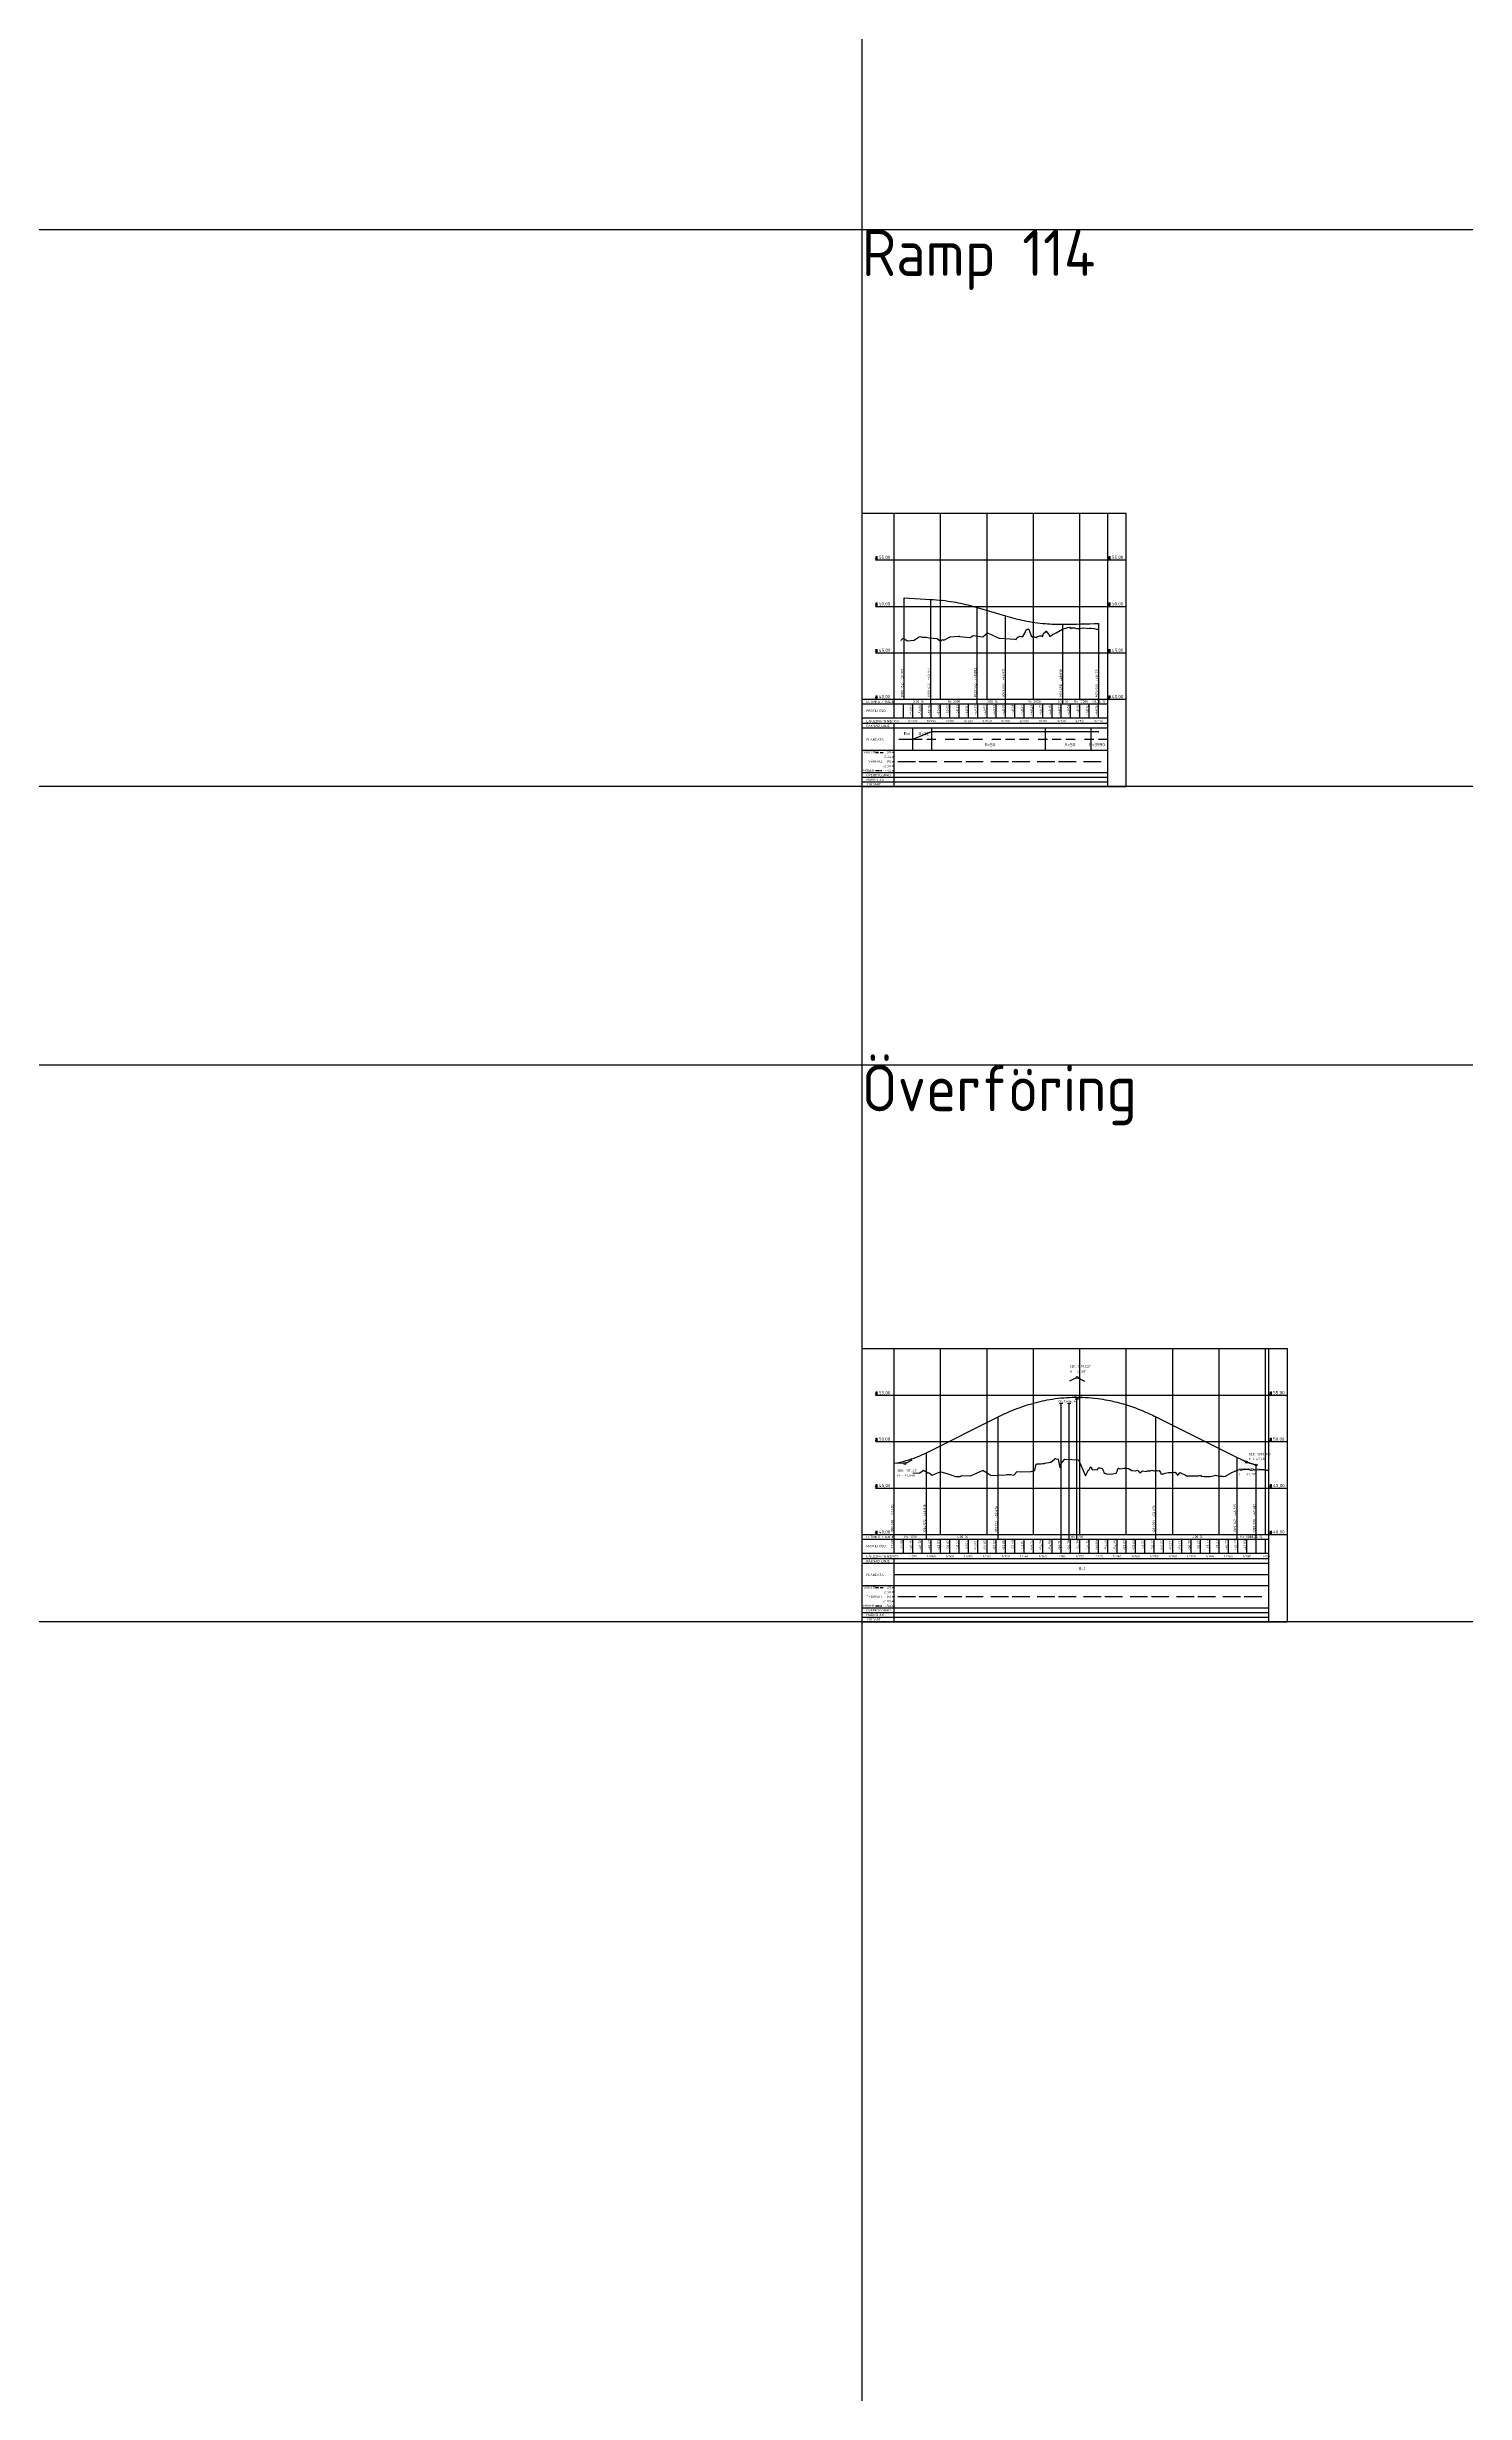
# Model space of a CAD drawing. Header units: metres. Extents: x 166122 to 177816, y 6220705 to 6231023.
# Drawn here: x 172419 to 173947, y 6223233 to 6225761 of the extents above; entities that cross this region are included whole.
import ezdxf
from ezdxf.enums import TextEntityAlignment as Align

# ---------------------------------------------------------------- set-up
doc = ezdxf.new("R2010")
doc.units = ezdxf.units.M
for name, pattern in [('CENTRUMLINJE', [27, 20, -3, 1, -3]), ('DIVIDE', [10, 4, -2, 0, -2, 0, -2]), ('STRECKAD_3', [5, 3, -2])]:
    doc.linetypes.add(name, pattern=pattern)
doc.layers.get('Defpoints').update_dxf_attribs({"color": 5})
for name, color, linetype in [('M-362B', 4, 'Continuous'), ('M-364', 6, 'Continuous'), ('M-368-T', 1, 'Continuous'), ('M-368A', 7, 'Continuous'), ('M-368B', 251, 'Continuous'), ('M-368C', 7, 'CENTRUMLINJE')]:
    doc.layers.add(name, color=color, linetype=linetype)
doc.styles.add('ISO-Anno-50', font='iso.shx', dxfattribs={"height": 5})
doc.styles.add('ISO35', font='ISO3098', dxfattribs={"height": 3.5})
doc.styles.add('P_ISO_25', font='iso.shx', dxfattribs={"height": 4})
doc.styles.add('P_ISO_35', font='ISO', dxfattribs={"height": 3.5})

msp = doc.modelspace()

# ---------------------------------------------------------------- linework, layer by layer
at = {"flags": 128}
for points in [[(173510.2, 6224299.8), (173513.9, 6224299.8)], [(173512.1, 6224153.2), (173512.1, 6224299.8)], [(173518.7, 6224299.6), (173522.4, 6224299.6)], [(173520.6, 6224153.2), (173520.6, 6224299.6)], [(173526.9, 6224304.2), (173530.6, 6224304.2)], [(173528.8, 6224153.2), (173528.8, 6224304.2)]]:
    msp.add_lwpolyline(points, dxfattribs=at)
at = {"layer": 'Defpoints'}
msp.add_line((173297.1, 6230512.9), (173297.1, 6220705.1), dxfattribs=at)
for points in [[(170892, 6225564.2), (177002, 6225564.2), (177002, 6224964.2), (170892, 6224964.2)], [(170892, 6224664.2), (177002, 6224664.2), (177002, 6224064.2), (170892, 6224064.2)]]:
    msp.add_lwpolyline(points, close=True, dxfattribs=at)
at = {"layer": 'M-362B', "flags": 128}
for points in [[(173339.1, 6225121.4), (173341.9, 6225123.8), (173342.1, 6225123.7), (173342.8, 6225123.3), (173342.8, 6225123.3), (173346.6, 6225121.2), (173353.7, 6225121.6), (173358.4, 6225124.9), (173359.9, 6225125.7), (173361.1, 6225125.2), (173362.1, 6225125.1), (173366.5, 6225125), (173369.8, 6225124.3), (173378.4, 6225123.6), (173382.1, 6225120.7), (173382.2, 6225120.6), (173384.2, 6225122.4), (173385.7, 6225121.6), (173392.5, 6225125.3), (173401.4, 6225126), (173402.1, 6225125.9), (173402.5, 6225125.8), (173413.9, 6225124.7), (173417, 6225126.8), (173422.1, 6225126.1), (173427.4, 6225125.5), (173432.5, 6225129.7), (173442.1, 6225125.2), (173442.3, 6225125.1), (173445, 6225124), (173451.8, 6225123.6), (173462.1, 6225122.8), (173463.5, 6225122.6), (173464.1, 6225124.3), (173466, 6225125.3), (173467.6, 6225126), (173468.9, 6225125.7), (173470.5, 6225125.7), (173472.9, 6225129.2), (173474.1, 6225132.9), (173475.8, 6225133.6), (173477.2, 6225133.5), (173477.9, 6225131.3), (173479.5, 6225126.3), (173481.2, 6225125.5), (173482.1, 6225125.4), (173483.1, 6225125.4), (173485.2, 6225124.6), (173486.5, 6225125.6), (173488.8, 6225126.6), (173490.5, 6225126.6), (173492, 6225125.6), (173492.8, 6225128.9), (173495.5, 6225131.2), (173495.6, 6225131.5), (173495.7, 6225131.5), (173498.5, 6225127.9), (173499.1, 6225127.1), (173499.8, 6225125.7), (173502.1, 6225127.5), (173502.5, 6225127.7), (173506.5, 6225129.7), (173513.3, 6225133.6), (173519, 6225135.3), (173521.1, 6225135.7), (173522.1, 6225134.4), (173523.1, 6225135), (173526.2, 6225135), (173526.7, 6225135), (173528.3, 6225134.3), (173531.9, 6225134.4), (173535.6, 6225135.2), (173536.1, 6225135.1), (173542.1, 6225134.2), (173542.7, 6225134.6), (173544.2, 6225134.7), (173547.4, 6225134.3), (173550.1, 6225133.7), (173550.5, 6225133.7), (173552.6, 6225133.6)], [(173352.1, 6224224.2), (173359.6, 6224224.5), (173363.7, 6224227.5), (173368.2, 6224224.5), (173369.6, 6224224.7), (173372.1, 6224222.8), (173373, 6224222.2), (173381.7, 6224225.6), (173382, 6224225.6), (173382.4, 6224225.5), (173388.7, 6224223.8), (173392.1, 6224222.7), (173396.4, 6224221.3), (173398.2, 6224220.5), (173401.5, 6224220.5), (173403, 6224220.7), (173405, 6224221.6), (173414.1, 6224221.3), (173414.2, 6224221.2), (173414.4, 6224221.2), (173427.1, 6224227.2), (173427.4, 6224227.3), (173427.8, 6224227.2), (173432.1, 6224224.5), (173436.6, 6224221.6), (173452.1, 6224222.5), (173453.9, 6224222.7), (173457.9, 6224222.9), (173461.1, 6224222.1), (173464.4, 6224226), (173469.5, 6224225.8), (173479.5, 6224226.1), (173480.6, 6224226.4), (173482.1, 6224226.6), (173483.7, 6224227), (173484.1, 6224229.4), (173485.1, 6224233.9), (173486.1, 6224234.3), (173487.2, 6224234.3), (173488.4, 6224234.2), (173489.6, 6224234.4), (173490.2, 6224234.3), (173492.1, 6224234.6), (173493.9, 6224234.8), (173494.1, 6224234.9), (173494.3, 6224234.9), (173496.5, 6224235.4), (173500.7, 6224236.2), (173500.8, 6224236.2), (173500.9, 6224236.2), (173504.6, 6224239.4), (173505.3, 6224239.6), (173505.5, 6224240), (173505.8, 6224240), (173506.2, 6224239.5), (173508.8, 6224239.4), (173510.6, 6224230.3), (173512.1, 6224234.6), (173515.5, 6224238.9), (173515.8, 6224239.4), (173530.6, 6224238.7), (173538.1, 6224221.3), (173541, 6224227.1), (173541.6, 6224227.3), (173543.6, 6224231), (173544, 6224231.1), (173545.8, 6224227.8), (173551.2, 6224228.1), (173552.1, 6224229.5), (173552.5, 6224230.1), (173553.7, 6224229.9), (173556, 6224229.2), (173557.6, 6224226.2), (173558, 6224224.8), (173558.2, 6224224.3), (173558.7, 6224224.2), (173561.8, 6224223.1), (173564.1, 6224223.5), (173566.2, 6224223), (173570.8, 6224224.1), (173571.2, 6224224.1), (173571.9, 6224225.7), (173572.1, 6224226.3), (173572.9, 6224228.9), (173573.8, 6224229.7), (173574.6, 6224228.9), (173577.7, 6224229.1), (173579.5, 6224229.7), (173581.7, 6224229.7), (173584.4, 6224229.1), (173588.2, 6224227.1), (173592.1, 6224226.6), (173592.3, 6224226.6), (173593.8, 6224227.4), (173594.6, 6224227.1), (173596.1, 6224225.7), (173597.2, 6224224.3), (173599.5, 6224226.9), (173603.5, 6224226.1), (173604.2, 6224226.4), (173604.5, 6224226.6), (173608.3, 6224226.8), (173609.6, 6224227.3), (173611.6, 6224226.7), (173611.9, 6224226.6), (173612.1, 6224226.6), (173614.5, 6224227.2), (173615.8, 6224226.9), (173617.5, 6224227), (173619, 6224225.1), (173619.6, 6224223.2), (173620.3, 6224223.6), (173621.2, 6224223.1), (173624, 6224224.2), (173627.1, 6224225), (173628.8, 6224225.1), (173629.7, 6224224.9), (173632.1, 6224225.1), (173634.4, 6224225.4), (173634.5, 6224225.4), (173634.6, 6224225.4), (173637.5, 6224221.8), (173638, 6224222.5), (173639.6, 6224224.5), (173640.2, 6224224.9), (173642.8, 6224223.6), (173645.4, 6224222.6), (173645.9, 6224222), (173647.1, 6224221.4), (173650.6, 6224221.4), (173652.1, 6224221.3), (173652.9, 6224221.3), (173653.8, 6224221.3), (173656.7, 6224221.3), (173660, 6224221.2), (173660.1, 6224221.2), (173660.2, 6224221.2), (173660.2, 6224221.3), (173662.1, 6224222.2), (173662.8, 6224221.1), (173666.1, 6224220.8), (173668.9, 6224220.6), (173670.3, 6224220.6), (173672.1, 6224220.7), (173672.4, 6224220.8), (173677.3, 6224221.8), (173678.3, 6224222), (173680.9, 6224221.3), (173681.8, 6224221.1), (173682.6, 6224221), (173684.8, 6224221), (173685.6, 6224221.1), (173686.4, 6224220.8), (173688.9, 6224221), (173692.1, 6224222.8), (173692.5, 6224223), (173694, 6224223.9), (173694.4, 6224224.1), (173699.1, 6224226.3), (173699.5, 6224226.5), (173703.3, 6224228.1), (173705.9, 6224227.5), (173707.5, 6224228.3), (173709.1, 6224228.7), (173712.1, 6224228.4), (173712.9, 6224228.4), (173714.6, 6224228), (173716.2, 6224227.6), (173716.8, 6224227.6), (173718.5, 6224227.8), (173725.8, 6224228), (173727.1, 6224228.1), (173729.8, 6224228), (173732.1, 6224227.6), (173732.9, 6224227.4), (173734, 6224227.7), (173735, 6224227.1), (173735.8, 6224226.8)]]:
    msp.add_lwpolyline(points, dxfattribs=at)
at = {"layer": 'M-364', "flags": 128}
for points in [[(173342.8, 6225167.2), (173371.5, 6225165.7, -0.030228), (173396, 6225163, -0.024303), (173416.4, 6225158.4, -0.005896), (173421.5, 6225157), (173451.9, 6225147.9, 0.02385), (173472.2, 6225142.8, 0.027921), (173495, 6225139.6, 0.023694), (173513.9, 6225138.9), (173513.9, 6225138.9, 0.00568), (173552.6, 6225139.7), (173552.6, 6225139.7)], [(173332.1, 6224235, 0.030734), (173344.9, 6224237.7, 0.025707), (173356.3, 6224241.6, 0.022388), (173367, 6224246.3), (173444.2, 6224284.9, -0.021272), (173461.5, 6224292.7, -0.022787), (173478.9, 6224298.7, -0.029006), (173499.6, 6224303.6, -0.035309), (173523.9, 6224306, -0.040662), (173551.6, 6224304.6, -0.029486), (173572.4, 6224300.6, -0.023332), (173589.7, 6224295.3, -0.021899), (173607.1, 6224288.2, -0.008315), (173614, 6224284.9), (173701.4, 6224241.2, 0.022926), (173712.4, 6224236.3, 0.021732), (173722.1, 6224233), (173722.1, 6224233)]]:
    msp.add_lwpolyline(points, format="xyb", dxfattribs=at)
at = {"layer": 'M-368-T'}
for p, q in [((173314.1, 6225211.2), (173312.1, 6225211.2)), ((173313.1, 6225208.2), (173312.1, 6225210.2)), ((173314.1, 6225210.2), (173312.1, 6225210.2)), ((173313.1, 6225212.2), (173313.1, 6225210.2)), ((173313.1, 6225208.2), (173314.1, 6225210.2)), ((173565.1, 6225211.2), (173563.1, 6225211.2)), ((173564.1, 6225208.2), (173563.1, 6225210.2)), ((173565.1, 6225210.2), (173563.1, 6225210.2)), ((173564.1, 6225212.2), (173564.1, 6225210.2)), ((173564.1, 6225208.2), (173565.1, 6225210.2)), ((173314.1, 6225161.2), (173312.1, 6225161.2)), ((173313.1, 6225158.2), (173312.1, 6225160.2)), ((173314.1, 6225160.2), (173312.1, 6225160.2)), ((173313.1, 6225162.2), (173313.1, 6225160.2)), ((173313.1, 6225158.2), (173314.1, 6225160.2)), ((173565.1, 6225161.2), (173563.1, 6225161.2)), ((173564.1, 6225158.2), (173563.1, 6225160.2)), ((173565.1, 6225160.2), (173563.1, 6225160.2)), ((173564.1, 6225162.2), (173564.1, 6225160.2)), ((173564.1, 6225158.2), (173565.1, 6225160.2)), ((173314.1, 6225111.2), (173312.1, 6225111.2)), ((173313.1, 6225108.2), (173312.1, 6225110.2)), ((173314.1, 6225110.2), (173312.1, 6225110.2)), ((173313.1, 6225112.2), (173313.1, 6225110.2)), ((173313.1, 6225108.2), (173314.1, 6225110.2)), ((173565.1, 6225111.2), (173563.1, 6225111.2)), ((173564.1, 6225108.2), (173563.1, 6225110.2)), ((173565.1, 6225110.2), (173563.1, 6225110.2)), ((173564.1, 6225112.2), (173564.1, 6225110.2)), ((173564.1, 6225108.2), (173565.1, 6225110.2)), ((173314.1, 6225061.2), (173312.1, 6225061.2)), ((173313.1, 6225058.2), (173312.1, 6225060.2)), ((173314.1, 6225060.2), (173312.1, 6225060.2)), ((173313.1, 6225062.2), (173313.1, 6225060.2)), ((173313.1, 6225058.2), (173314.1, 6225060.2)), ((173565.1, 6225061.2), (173563.1, 6225061.2)), ((173564.1, 6225058.2), (173563.1, 6225060.2)), ((173565.1, 6225060.2), (173563.1, 6225060.2)), ((173564.1, 6225062.2), (173564.1, 6225060.2)), ((173564.1, 6225058.2), (173565.1, 6225060.2)), ((173314.1, 6224311.2), (173312.1, 6224311.2)), ((173313.1, 6224308.2), (173312.1, 6224310.2)), ((173314.1, 6224310.2), (173312.1, 6224310.2)), ((173313.1, 6224312.2), (173313.1, 6224310.2)), ((173313.1, 6224308.2), (173314.1, 6224310.2)), ((173738.8, 6224311.2), (173736.8, 6224311.2)), ((173737.8, 6224308.2), (173736.8, 6224310.2)), ((173738.8, 6224310.2), (173736.8, 6224310.2)), ((173737.8, 6224312.2), (173737.8, 6224310.2)), ((173737.8, 6224308.2), (173738.8, 6224310.2)), ((173314.1, 6224261.2), (173312.1, 6224261.2)), ((173313.1, 6224258.2), (173312.1, 6224260.2)), ((173314.1, 6224260.2), (173312.1, 6224260.2)), ((173313.1, 6224262.2), (173313.1, 6224260.2)), ((173313.1, 6224258.2), (173314.1, 6224260.2)), ((173738.8, 6224261.2), (173736.8, 6224261.2)), ((173737.8, 6224258.2), (173736.8, 6224260.2)), ((173738.8, 6224260.2), (173736.8, 6224260.2)), ((173737.8, 6224262.2), (173737.8, 6224260.2)), ((173737.8, 6224258.2), (173738.8, 6224260.2)), ((173313.1, 6224212.2), (173313.1, 6224210.2)), ((173737.8, 6224212.2), (173737.8, 6224210.2)), ((173314.1, 6224211.2), (173312.1, 6224211.2)), ((173313.1, 6224208.2), (173312.1, 6224210.2)), ((173314.1, 6224210.2), (173312.1, 6224210.2)), ((173313.1, 6224208.2), (173314.1, 6224210.2)), ((173738.8, 6224211.2), (173736.8, 6224211.2)), ((173737.8, 6224208.2), (173736.8, 6224210.2)), ((173738.8, 6224210.2), (173736.8, 6224210.2)), ((173737.8, 6224208.2), (173738.8, 6224210.2)), ((173313.1, 6224162.2), (173313.1, 6224160.2)), ((173737.8, 6224162.2), (173737.8, 6224160.2)), ((173314.1, 6224161.2), (173312.1, 6224161.2)), ((173313.1, 6224158.2), (173312.1, 6224160.2)), ((173314.1, 6224160.2), (173312.1, 6224160.2)), ((173313.1, 6224158.2), (173314.1, 6224160.2)), ((173738.8, 6224161.2), (173736.8, 6224161.2)), ((173737.8, 6224158.2), (173736.8, 6224160.2)), ((173738.8, 6224160.2), (173736.8, 6224160.2)), ((173737.8, 6224158.2), (173738.8, 6224160.2))]:
    msp.add_line(p, q, dxfattribs=at)
at = {"layer": 'M-368-T', "linetype": 'Continuous'}
for p, q in [((173371.5, 6225053.2), (173371.5, 6225058.2)), ((173421.5, 6225053.2), (173421.5, 6225058.2)), ((173451.9, 6225053.2), (173451.9, 6225058.2)), ((173513.9, 6225053.2), (173513.9, 6225058.2)), ((173513.9, 6225053.2), (173513.9, 6225058.2)), ((173552.6, 6225053.2), (173552.6, 6225058.2)), ((173552.6, 6225053.2), (173552.6, 6225058.2)), ((173367, 6224153.2), (173367, 6224158.2)), ((173444.2, 6224153.2), (173444.2, 6224158.2)), ((173614, 6224153.2), (173614, 6224158.2)), ((173701.4, 6224153.2), (173701.4, 6224158.2)), ((173722.1, 6224153.2), (173722.1, 6224158.2)), ((173722.1, 6224153.2), (173722.1, 6224158.2))]:
    msp.add_line(p, q, dxfattribs=at)
at = {"layer": 'M-368A'}
for points in [[(173297.1, 6224964.2), (173582.1, 6224964.2), (173582.1, 6225258.2), (173297.1, 6225258.2), (173297.1, 6224964.2)], [(173297.1, 6224064.2), (173755.8, 6224064.2), (173755.8, 6224358.2), (173297.1, 6224358.2), (173297.1, 6224064.2)]]:
    msp.add_lwpolyline(points, dxfattribs=at)
at = {"layer": 'M-368B'}
for p, q in [((173332.1, 6225058.2), (173332.1, 6225258.2)), ((173382.1, 6225058.2), (173382.1, 6225258.2)), ((173432.1, 6225058.2), (173432.1, 6225258.2)), ((173482.1, 6225058.2), (173482.1, 6225258.2)), ((173532.1, 6225058.2), (173532.1, 6225258.2)), ((173562.1, 6224964.2), (173562.1, 6225258.2)), ((173312.1, 6225208.2), (173582.1, 6225208.2)), ((173312.1, 6225158.2), (173582.1, 6225158.2)), ((173342.8, 6225058.2), (173342.8, 6225167.2)), ((173371.5, 6225058.2), (173371.5, 6225165.7)), ((173421.5, 6225058.2), (173421.5, 6225157)), ((173451.9, 6225058.2), (173451.9, 6225147.9)), ((173513.9, 6225058.2), (173513.9, 6225138.9)), ((173513.9, 6225058.2), (173513.9, 6225138.9)), ((173552.6, 6225058.2), (173552.6, 6225139.7)), ((173552.6, 6225058.2), (173552.6, 6225139.7)), ((173312.1, 6225108.2), (173582.1, 6225108.2)), ((173297.1, 6225058.2), (173582.1, 6225058.2)), ((173297.1, 6225053.2), (173562.1, 6225053.2)), ((173332.1, 6225038.2), (173332.1, 6225058.2)), ((173342.1, 6225038.2), (173342.1, 6225053.2)), ((173352.1, 6225038.2), (173352.1, 6225053.2)), ((173362.1, 6225038.2), (173362.1, 6225053.2)), ((173372.1, 6225038.2), (173372.1, 6225053.2)), ((173382.1, 6225038.2), (173382.1, 6225053.2)), ((173392.1, 6225038.2), (173392.1, 6225053.2)), ((173402.1, 6225038.2), (173402.1, 6225053.2)), ((173412.1, 6225038.2), (173412.1, 6225053.2)), ((173422.1, 6225038.2), (173422.1, 6225053.2)), ((173432.1, 6225038.2), (173432.1, 6225053.2)), ((173442.1, 6225038.2), (173442.1, 6225053.2)), ((173452.1, 6225038.2), (173452.1, 6225053.2)), ((173462.1, 6225038.2), (173462.1, 6225053.2)), ((173472.1, 6225038.2), (173472.1, 6225053.2)), ((173482.1, 6225038.2), (173482.1, 6225053.2)), ((173492.1, 6225038.2), (173492.1, 6225053.2)), ((173502.1, 6225038.2), (173502.1, 6225053.2)), ((173512.1, 6225038.2), (173512.1, 6225053.2)), ((173522.1, 6225038.2), (173522.1, 6225053.2)), ((173532.1, 6225038.2), (173532.1, 6225053.2)), ((173542.1, 6225038.2), (173542.1, 6225053.2)), ((173552.1, 6225038.2), (173552.1, 6225053.2)), ((173562.1, 6225038.2), (173562.1, 6225053.2)), ((173297.1, 6225038.2), (173562.1, 6225038.2)), ((173297.1, 6225032.2), (173562.1, 6225032.2)), ((173297.1, 6225027.2), (173562.1, 6225027.2)), ((173332.1, 6224964.2), (173332.1, 6225032.2)), ((173352.2, 6225003.2), (173352.2, 6225027.2)), ((173372.7, 6225003.2), (173372.7, 6225027.2)), ((173495, 6225003.2), (173495, 6225027.2)), ((173544.4, 6225003.2), (173544.4, 6225027.2)), ((173297.1, 6225003.2), (173562.1, 6225003.2)), ((173330.1, 6225001.2), (173332.1, 6225001.2)), ((173330.1, 6224996.2), (173332.1, 6224996.2)), ((173297.1, 6224979.2), (173562.1, 6224979.2)), ((173297.1, 6224974.2), (173562.1, 6224974.2)), ((173330.1, 6224991.2), (173332.1, 6224991.2)), ((173330.1, 6224986.2), (173332.1, 6224986.2)), ((173330.1, 6224981.2), (173332.1, 6224981.2)), ((173297.1, 6224969.2), (173562.1, 6224969.2)), ((173332.1, 6224158.2), (173332.1, 6224358.2)), ((173382.1, 6224158.2), (173382.1, 6224358.2)), ((173432.1, 6224158.2), (173432.1, 6224358.2)), ((173482.1, 6224158.2), (173482.1, 6224358.2)), ((173532.1, 6224158.2), (173532.1, 6224358.2)), ((173582.1, 6224158.2), (173582.1, 6224358.2)), ((173632.1, 6224158.2), (173632.1, 6224358.2)), ((173682.1, 6224158.2), (173682.1, 6224358.2)), ((173732.1, 6224158.2), (173732.1, 6224358.2)), ((173735.8, 6224064.2), (173735.8, 6224358.2)), ((173528.2, 6224326.9), (173521.1, 6224323.3)), ((173530, 6224326.9), (173537.2, 6224323.3)), ((173312.1, 6224308.2), (173755.8, 6224308.2)), ((173444.2, 6224158.2), (173444.2, 6224284.9)), ((173614, 6224158.2), (173614, 6224284.9)), ((173312.1, 6224258.2), (173755.8, 6224258.2)), ((173344.5, 6224235), (173351.6, 6224238.6)), ((173367, 6224158.2), (173367, 6224246.3)), ((173701.4, 6224158.2), (173701.4, 6224241.2)), ((173710.8, 6224236.5), (173703.7, 6224240.1)), ((173332.1, 6224158.2), (173332.1, 6224235)), ((173342.6, 6224234.6), (173334.6, 6224234.9)), ((173712.7, 6224235.8), (173720.4, 6224233.5)), ((173722.1, 6224158.2), (173722.1, 6224233)), ((173722.1, 6224158.2), (173722.1, 6224233)), ((173312.1, 6224208.2), (173755.8, 6224208.2)), ((173297.1, 6224158.2), (173755.8, 6224158.2)), ((173297.1, 6224153.2), (173735.8, 6224153.2)), ((173297.1, 6224138.2), (173735.8, 6224138.2)), ((173332.1, 6224138.2), (173332.1, 6224158.2)), ((173342.1, 6224138.2), (173342.1, 6224153.2)), ((173352.1, 6224138.2), (173352.1, 6224153.2)), ((173362.1, 6224138.2), (173362.1, 6224153.2)), ((173372.1, 6224138.2), (173372.1, 6224153.2)), ((173382.1, 6224138.2), (173382.1, 6224153.2)), ((173392.1, 6224138.2), (173392.1, 6224153.2)), ((173402.1, 6224138.2), (173402.1, 6224153.2)), ((173412.1, 6224138.2), (173412.1, 6224153.2)), ((173422.1, 6224138.2), (173422.1, 6224153.2)), ((173432.1, 6224138.2), (173432.1, 6224153.2)), ((173442.1, 6224138.2), (173442.1, 6224153.2)), ((173452.1, 6224138.2), (173452.1, 6224153.2)), ((173462.1, 6224138.2), (173462.1, 6224153.2)), ((173472.1, 6224138.2), (173472.1, 6224153.2)), ((173482.1, 6224138.2), (173482.1, 6224153.2)), ((173492.1, 6224138.2), (173492.1, 6224153.2)), ((173502.1, 6224138.2), (173502.1, 6224153.2)), ((173512.1, 6224138.2), (173512.1, 6224153.2)), ((173522.1, 6224138.2), (173522.1, 6224153.2)), ((173532.1, 6224138.2), (173532.1, 6224153.2)), ((173542.1, 6224138.2), (173542.1, 6224153.2)), ((173552.1, 6224138.2), (173552.1, 6224153.2)), ((173562.1, 6224138.2), (173562.1, 6224153.2)), ((173572.1, 6224138.2), (173572.1, 6224153.2)), ((173582.1, 6224138.2), (173582.1, 6224153.2)), ((173592.1, 6224138.2), (173592.1, 6224153.2)), ((173602.1, 6224138.2), (173602.1, 6224153.2)), ((173612.1, 6224138.2), (173612.1, 6224153.2)), ((173622.1, 6224138.2), (173622.1, 6224153.2)), ((173632.1, 6224138.2), (173632.1, 6224153.2)), ((173642.1, 6224138.2), (173642.1, 6224153.2)), ((173652.1, 6224138.2), (173652.1, 6224153.2)), ((173662.1, 6224138.2), (173662.1, 6224153.2)), ((173672.1, 6224138.2), (173672.1, 6224153.2)), ((173682.1, 6224138.2), (173682.1, 6224153.2)), ((173692.1, 6224138.2), (173692.1, 6224153.2)), ((173702.1, 6224138.2), (173702.1, 6224153.2)), ((173712.1, 6224138.2), (173712.1, 6224153.2)), ((173722.1, 6224138.2), (173722.1, 6224153.2)), ((173732.1, 6224138.2), (173732.1, 6224153.2)), ((173297.1, 6224132.2), (173735.8, 6224132.2)), ((173297.1, 6224127.2), (173735.8, 6224127.2)), ((173332.1, 6224064.2), (173332.1, 6224132.2)), ((173297.1, 6224103.2), (173735.8, 6224103.2)), ((173330.1, 6224101.2), (173332.1, 6224101.2)), ((173330.1, 6224096.2), (173332.1, 6224096.2)), ((173330.1, 6224091.2), (173332.1, 6224091.2)), ((173330.1, 6224086.2), (173332.1, 6224086.2)), ((173297.1, 6224079.2), (173735.8, 6224079.2)), ((173297.1, 6224074.2), (173735.8, 6224074.2)), ((173297.1, 6224069.2), (173735.8, 6224069.2)), ((173330.1, 6224081.2), (173332.1, 6224081.2))]:
    msp.add_line(p, q, dxfattribs=at)
at = {"layer": 'M-368B', "linetype": 'STRECKAD_3'}
for p, q in [((173312.1, 6225000.9), (173322.1, 6225000.9)), ((173312.1, 6224100.9), (173322.1, 6224100.9))]:
    msp.add_line(p, q, dxfattribs=at)
at = {"layer": 'M-368B', "linetype": 'DIVIDE'}
for p, q in [((173312.1, 6224981.3), (173322.1, 6224981.3)), ((173312.1, 6224081.3), (173322.1, 6224081.3))]:
    msp.add_line(p, q, dxfattribs=at)
at = {"layer": 'M-368B'}
for points in [[(173339.1, 6225015.2), (173352.2, 6225015.2), (173372.7, 6225023.2), (173372.7, 6225023.2), (173495, 6225023.2), (173544.4, 6225023.2), (173552.6, 6225023.2)], [(173332.1, 6224115.2), (173735.8, 6224115.2)]]:
    msp.add_lwpolyline(points, dxfattribs=at)
for centre in [(173529.1, 6224327.4), (173343.6, 6224234.6), (173711.7, 6224236), (173722.1, 6224233)]:
    msp.add_circle(centre, 1, dxfattribs=at)
at = {"layer": 'M-368C'}
for p, q in [((173337.1, 6225015.2), (173347.1, 6225015.2)), ((173352.1, 6225015.2), (173362.1, 6225015.2)), ((173367.1, 6225015.2), (173377.1, 6225015.2)), ((173387.1, 6225015.2), (173397.1, 6225015.2)), ((173402.1, 6225015.2), (173412.1, 6225015.2)), ((173417.1, 6225015.2), (173427.1, 6225015.2)), ((173437.1, 6225015.2), (173447.1, 6225015.2)), ((173452.1, 6225015.2), (173462.1, 6225015.2)), ((173467.1, 6225015.2), (173477.1, 6225015.2)), ((173487.1, 6225015.2), (173497.1, 6225015.2)), ((173502.1, 6225015.2), (173512.1, 6225015.2)), ((173517.1, 6225015.2), (173527.1, 6225015.2)), ((173537.1, 6225015.2), (173547.1, 6225015.2)), ((173552.1, 6225015.2), (173562.1, 6225015.2)), ((173336.1, 6224991.2), (173355.1, 6224991.2)), ((173359.1, 6224991.2), (173378.1, 6224991.2)), ((173386.1, 6224991.2), (173405.1, 6224991.2)), ((173409.1, 6224991.2), (173428.1, 6224991.2)), ((173436.1, 6224991.2), (173455.1, 6224991.2)), ((173459.1, 6224991.2), (173478.1, 6224991.2)), ((173486.1, 6224991.2), (173505.1, 6224991.2)), ((173509.1, 6224991.2), (173528.1, 6224991.2)), ((173536.1, 6224991.2), (173555.1, 6224991.2)), ((173337.1, 6224115.2), (173347.1, 6224115.2)), ((173352.1, 6224115.2), (173362.1, 6224115.2)), ((173367.1, 6224115.2), (173377.1, 6224115.2)), ((173387.1, 6224115.2), (173397.1, 6224115.2)), ((173402.1, 6224115.2), (173412.1, 6224115.2)), ((173417.1, 6224115.2), (173427.1, 6224115.2)), ((173437.1, 6224115.2), (173447.1, 6224115.2)), ((173452.1, 6224115.2), (173462.1, 6224115.2)), ((173467.1, 6224115.2), (173477.1, 6224115.2)), ((173487.1, 6224115.2), (173497.1, 6224115.2)), ((173502.1, 6224115.2), (173512.1, 6224115.2)), ((173517.1, 6224115.2), (173527.1, 6224115.2)), ((173537.1, 6224115.2), (173547.1, 6224115.2)), ((173552.1, 6224115.2), (173562.1, 6224115.2)), ((173567.1, 6224115.2), (173577.1, 6224115.2)), ((173587.1, 6224115.2), (173597.1, 6224115.2)), ((173602.1, 6224115.2), (173612.1, 6224115.2)), ((173617.1, 6224115.2), (173627.1, 6224115.2)), ((173637.1, 6224115.2), (173647.1, 6224115.2)), ((173652.1, 6224115.2), (173662.1, 6224115.2)), ((173667.1, 6224115.2), (173677.1, 6224115.2)), ((173687.1, 6224115.2), (173697.1, 6224115.2)), ((173702.1, 6224115.2), (173712.1, 6224115.2)), ((173717.1, 6224115.2), (173727.1, 6224115.2)), ((173336.1, 6224091.2), (173355.1, 6224091.2)), ((173359.1, 6224091.2), (173378.1, 6224091.2)), ((173386.1, 6224091.2), (173405.1, 6224091.2)), ((173409.1, 6224091.2), (173428.1, 6224091.2)), ((173436.1, 6224091.2), (173455.1, 6224091.2)), ((173459.1, 6224091.2), (173478.1, 6224091.2)), ((173486.1, 6224091.2), (173505.1, 6224091.2)), ((173509.1, 6224091.2), (173528.1, 6224091.2)), ((173536.1, 6224091.2), (173555.1, 6224091.2)), ((173559.1, 6224091.2), (173578.1, 6224091.2)), ((173586.1, 6224091.2), (173605.1, 6224091.2)), ((173609.1, 6224091.2), (173628.1, 6224091.2)), ((173636.1, 6224091.2), (173655.1, 6224091.2)), ((173659.1, 6224091.2), (173678.1, 6224091.2)), ((173686.1, 6224091.2), (173705.1, 6224091.2)), ((173709.1, 6224091.2), (173728.1, 6224091.2))]:
    msp.add_line(p, q, dxfattribs=at)

# ---------------------------------------------------------------- texts
at = {"layer": 'Defpoints', "color": 7, "style": 'ISO-Anno-50'}
for s, p in [('Ramp 114', (173297.1, 6225564.2)), ('Överföring', (173297.1, 6224664.2))]:
    msp.add_text(s, height=50, dxfattribs=at).set_placement(p, align=Align.TOP_LEFT)
at = {"layer": 'M-368-T'}
for s, height, style, p in [('55,00', 3.5, 'P_ISO_35', (173315.6, 6225209.2)), ('55,00', 3.5, 'P_ISO_35', (173566.6, 6225209.2)), ('50,00', 3.5, 'P_ISO_35', (173315.6, 6225159.2)), ('50,00', 3.5, 'P_ISO_35', (173566.6, 6225159.2)), ('45,00', 3.5, 'P_ISO_35', (173315.6, 6225109.2)), ('45,00', 3.5, 'P_ISO_35', (173566.6, 6225109.2)), ('40,00', 3.5, 'P_ISO_35', (173315.6, 6225059.2)), ('40,00', 3.5, 'P_ISO_35', (173566.6, 6225059.2)), ('R=ì', 3.5, 'ISO35', (173342.4, 6225019.4)), ('A=32', 3.5, 'ISO35', (173358.1, 6225019.4)), ('R=50', 3.5, 'ISO35', (173429.5, 6225007.4)), ('A=50', 3.5, 'ISO35', (173515.4, 6225007.4)), ('R=3990', 3.5, 'ISO35', (173542, 6225007.4)), ('SEK. 1197,027', 2.5, 'P_ISO_25', (173521.1, 6224337.9)), ('H = 56,921', 2.5, 'P_ISO_25', (173521.1, 6224332.6)), ('55,00', 3.5, 'P_ISO_35', (173315.6, 6224309.2)), ('+54.16', 2.5, 'P_ISO_25', (173507.8, 6224300.6)), ('+54.14', 2.5, 'P_ISO_25', (173517.4, 6224300.4)), ('+54.60', 2.5, 'P_ISO_25', (173524.5, 6224304.4)), ('55,00', 3.5, 'P_ISO_35', (173740.3, 6224309.2)), ('50,00', 3.5, 'P_ISO_35', (173315.6, 6224259.2)), ('50,00', 3.5, 'P_ISO_35', (173740.3, 6224259.2)), ('SEK. 1389,990', 2.5, 'P_ISO_25', (173714.1, 6224243.5)), ('H = 47,487', 2.5, 'P_ISO_25', (173714.1, 6224238.3)), ('45,00', 3.5, 'P_ISO_35', (173315.6, 6224209.2)), ('SEK. 1011,491', 2.5, 'P_ISO_25', (173335.6, 6224225.8)), ('H = 47,644', 2.5, 'P_ISO_25', (173335.6, 6224220.6)), ('SEK. 1379,664', 2.5, 'P_ISO_25', (173703.7, 6224227.3)), ('H = 47,789', 2.5, 'P_ISO_25', (173703.7, 6224222)), ('45,00', 3.5, 'P_ISO_35', (173740.3, 6224209.2)), ('40,00', 3.5, 'P_ISO_35', (173315.6, 6224159.2)), ('40,00', 3.5, 'P_ISO_35', (173740.3, 6224159.2)), ('R=ì', 3.5, 'ISO35', (173530.7, 6224119.4))]:
    msp.add_text(s, height=height, dxfattribs=dict(at, style=style)).set_placement(p)
at = {"layer": 'M-368-T', "style": 'P_ISO_25'}
for s, p in [('8960,752  +50,901', (173341.8, 6225060.2)), ('8989,472  +50,757', (173370.5, 6225060.2)), ('9039,445  +49,883', (173420.5, 6225060.2)), ('9069,852  +48,971', (173450.9, 6225060.2)), ('9131,858  +48,072', (173512.9, 6225060.2)), ('9131,857  +48,072', (173512.9, 6225060.2)), ('9170,500  +48,155', (173551.6, 6225060.2)), ('9170,500  +48,155', (173551.6, 6225060.2)), ('+50,85', (173351.1, 6225041.2)), ('+50,80', (173361.1, 6225041.2)), ('+50,75', (173371.1, 6225041.2)), ('+50,68', (173381.1, 6225041.2)), ('+50,55', (173391.1, 6225041.2)), ('+50,37', (173401.1, 6225041.2)), ('+50,14', (173411.1, 6225041.2)), ('+49,87', (173421.1, 6225041.2)), ('+49,57', (173431.1, 6225041.2)), ('+49,27', (173441.1, 6225041.2)), ('+48,97', (173451.1, 6225041.2)), ('+48,69', (173461.1, 6225041.2)), ('+48,47', (173471.1, 6225041.2)), ('+48,29', (173481.1, 6225041.2)), ('+48,17', (173491.1, 6225041.2)), ('+48,10', (173501.1, 6225041.2)), ('+48,07', (173511.1, 6225041.2)), ('+48,08', (173521.1, 6225041.2)), ('+48,10', (173531.1, 6225041.2)), ('+48,12', (173541.1, 6225041.2)), ('+48,15', (173551.1, 6225041.2)), ('1000,000  +47,683', (173331.1, 6224160.2)), ('1034,972  +48,818', (173366, 6224160.2)), ('1112,133  +52,676', (173443.2, 6224160.2)), ('1281,921  +52,676', (173613, 6224160.2)), ('1369,347  +48,305', (173700.4, 6224160.2)), ('1389,990  +47,487', (173721.1, 6224160.2)), ('1389,990  +47,487', (173721.1, 6224160.2)), ('+47,68', (173331.1, 6224141.2)), ('+47,88', (173341.1, 6224141.2)), ('+48,18', (173351.1, 6224141.2)), ('+48,58', (173361.1, 6224141.2)), ('+49,07', (173371.1, 6224141.2)), ('+49,57', (173381.1, 6224141.2)), ('+50,07', (173391.1, 6224141.2)), ('+50,57', (173401.1, 6224141.2)), ('+51,07', (173411.1, 6224141.2)), ('+51,57', (173421.1, 6224141.2)), ('+52,07', (173431.1, 6224141.2)), ('+52,57', (173441.1, 6224141.2)), ('+53,05', (173451.1, 6224141.2)), ('+53,48', (173461.1, 6224141.2)), ('+53,84', (173471.1, 6224141.2)), ('+54,15', (173481.1, 6224141.2)), ('+54,39', (173491.1, 6224141.2)), ('+54,58', (173501.1, 6224141.2)), ('+54,71', (173511.1, 6224141.2)), ('+54,78', (173521.1, 6224141.2)), ('+54,79', (173531.1, 6224141.2)), ('+54,75', (173541.1, 6224141.2)), ('+54,64', (173551.1, 6224141.2)), ('+54,48', (173561.1, 6224141.2)), ('+54,25', (173571.1, 6224141.2)), ('+53,97', (173581.1, 6224141.2)), ('+53,63', (173591.1, 6224141.2)), ('+53,23', (173601.1, 6224141.2)), ('+52,77', (173611.1, 6224141.2)), ('+52,27', (173621.1, 6224141.2)), ('+51,77', (173631.1, 6224141.2)), ('+51,27', (173641.1, 6224141.2)), ('+50,77', (173651.1, 6224141.2)), ('+50,27', (173661.1, 6224141.2)), ('+49,77', (173671.1, 6224141.2)), ('+49,27', (173681.1, 6224141.2)), ('+48,77', (173691.1, 6224141.2)), ('+48,27', (173701.1, 6224141.2)), ('+47,83', (173711.1, 6224141.2))]:
    msp.add_text(s, height=2.5, rotation=90, dxfattribs=at).set_placement(p)
at = {"layer": 'M-368-T', "linetype": 'Continuous', "style": 'P_ISO_25'}
for s, p in [('LUTNING / RADIE', (173302.1, 6225054.2)), ('PROFILHÖJD', (173302.1, 6225044.4)), ('LÄNGDMÄTNING', (173302.1, 6225033.2)), ('RÄKNAD LINJE', (173302.1, 6225028.2)), ('VÄNSTER', (173299.1, 6224999.7)), ('PLANDATA', (173302.1, 6225013.4)), ('HÖGER', (173299.1, 6224980.2)), ('TVÄRFALL', (173302.1, 6224989.9)), ('ÖVERBYGGNAD', (173302.1, 6224975.2)), ('MARKSLAG', (173302.1, 6224970.2)), ('JORDART', (173302.1, 6224965.2)), ('LUTNING / RADIE', (173302.1, 6224154.2)), ('PROFILHÖJD', (173302.1, 6224144.4)), ('LÄNGDMÄTNING', (173302.1, 6224133.2)), ('RÄKNAD LINJE', (173302.1, 6224128.2)), ('PLANDATA', (173302.1, 6224113.4)), ('VÄNSTER', (173299.1, 6224099.7)), ('TVÄRFALL', (173302.1, 6224089.9)), ('HÖGER', (173299.1, 6224080.2)), ('JORDART', (173302.1, 6224065.2)), ('ÖVERBYGGNAD', (173302.1, 6224075.2)), ('MARKSLAG', (173302.1, 6224070.2))]:
    msp.add_text(s, height=2.5, dxfattribs=at).set_placement(p)
for s, p in [('-0,50 %', (173357.2, 6225055.7)), ('Rv 2000', (173396.5, 6225055.7)), ('-3,00 %', (173436.7, 6225055.7)), ('Rv 2000', (173482.9, 6225055.7)), ('0,10 %', (173513.9, 6225055.7)), ('Rv 17000', (173533.3, 6225055.7)), ('48,34 %', (173552.6, 6225055.7)), ('Rv 1000', (173349.6, 6224155.7)), ('5,00 %', (173405.6, 6224155.7)), ('Rv 1700', (173529.1, 6224155.7)), ('-5,00 %', (173657.7, 6224155.7)), ('Rv 1000', (173711.7, 6224155.7)), ('13,24 %', (173722.1, 6224155.7))]:
    msp.add_text(s, height=2.5, dxfattribs=at).set_placement(p, align=Align.MIDDLE_CENTER)
at = {"layer": 'M-368-T', "style": 'P_ISO_25'}
for s, p in [('8/950', (173332.1, 6225033.4)), ('8/970', (173352.1, 6225033.4)), ('8/990', (173372.1, 6225033.4)), ('9/010', (173392.1, 6225033.4)), ('9/030', (173412.1, 6225033.4)), ('9/050', (173432.1, 6225033.4)), ('9/070', (173452.1, 6225033.4)), ('9/090', (173472.1, 6225033.4)), ('9/110', (173492.1, 6225033.4)), ('9/130', (173512.1, 6225033.4)), ('9/150', (173532.1, 6225033.4)), ('9/170', (173552.1, 6225033.4)), ('1/000', (173332.1, 6224133.4)), ('1/020', (173352.1, 6224133.4)), ('1/040', (173372.1, 6224133.4)), ('1/060', (173392.1, 6224133.4)), ('1/080', (173412.1, 6224133.4)), ('1/100', (173432.1, 6224133.4)), ('1/120', (173452.1, 6224133.4)), ('1/140', (173472.1, 6224133.4)), ('1/160', (173492.1, 6224133.4)), ('1/180', (173512.1, 6224133.4)), ('1/200', (173532.1, 6224133.4)), ('1/220', (173552.1, 6224133.4)), ('1/240', (173572.1, 6224133.4)), ('1/260', (173592.1, 6224133.4)), ('1/280', (173612.1, 6224133.4)), ('1/300', (173632.1, 6224133.4)), ('1/320', (173652.1, 6224133.4)), ('1/340', (173672.1, 6224133.4)), ('1/360', (173692.1, 6224133.4)), ('1/380', (173712.1, 6224133.4)), ('1/400', (173732.1, 6224133.4))]:
    msp.add_text(s, height=2.5, dxfattribs=at).set_placement(p, align=Align.CENTER)
at = {"layer": 'M-368-T', "linetype": 'Continuous', "style": 'P_ISO_25'}
for s, p in [('2.5%', (173329.1, 6224994.9)), ('5%', (173329.1, 6224999.9)), ('-2.5%', (173329.1, 6224984.9)), ('-5%', (173329.1, 6224979.9)), ('0%', (173329.1, 6224989.9)), ('-2.5%', (173329.1, 6224084.9)), ('2.5%', (173329.1, 6224094.9)), ('5%', (173329.1, 6224099.9)), ('0%', (173329.1, 6224089.9)), ('-5%', (173329.1, 6224079.9))]:
    msp.add_text(s, height=2.5, dxfattribs=at).set_placement(p, align=Align.RIGHT)

doc.saveas('drawing.dxf')
